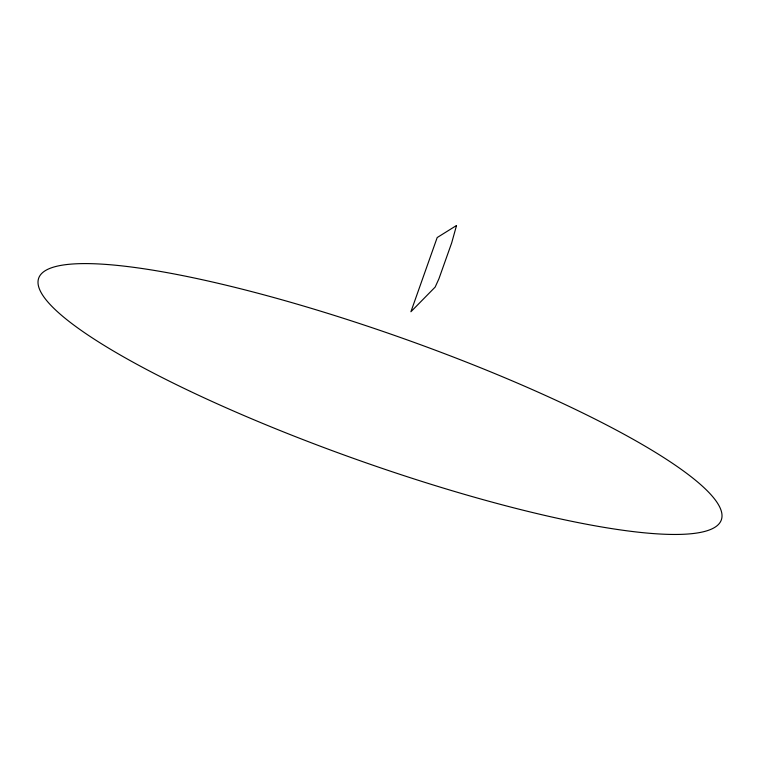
<?xml version="1.0" encoding="UTF-8"?>
<svg xmlns="http://www.w3.org/2000/svg" width="760" height="760" viewBox="0 0 760 760"><rect width="100%" height="100%" fill="white"/><g stroke="black" fill="none" stroke-linecap="round" stroke-linejoin="round"><path stroke-width="1.14" d="M456.484 225.653L451.668 242.943L438.909 278.825L435.157 287.08L410.913 311.742L437.19 237.548L456.427 225.559M190.465 391.438A362.092 64.819 19.5 0 0 721.316 519.925A362.092 64.819 19.5 0 0 228.228 285.712A362.092 64.819 19.5 0 0 190.465 391.438"/></g></svg>
